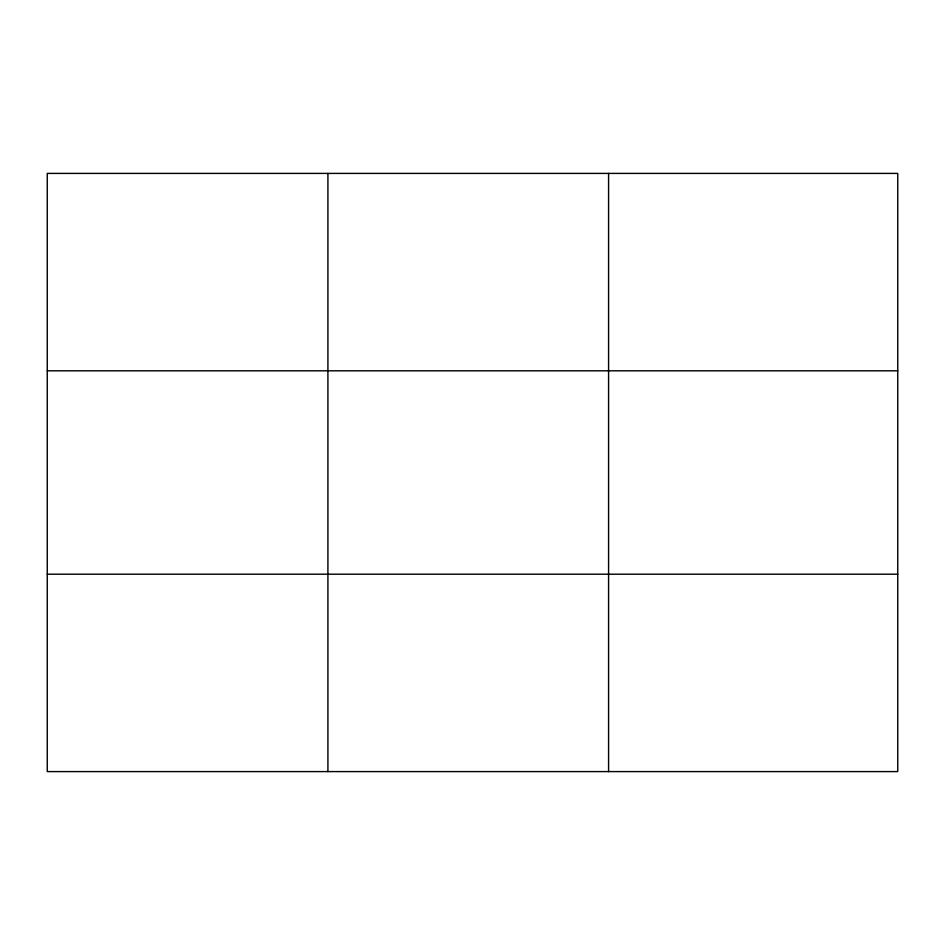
<?xml version="1.0" encoding="UTF-8"?>
<svg xmlns="http://www.w3.org/2000/svg" width="945" height="945" viewBox="0 0 945 945"><rect width="100%" height="100%" fill="white"/><g stroke="black" fill="none" stroke-linecap="round" stroke-linejoin="round"><path stroke-width="1.42" d="M327.915 173.407L327.915 771.592M608.58 173.407L608.58 771.592M897.75 574.194L897.75 771.592L47.25 771.592L47.25 173.407L897.75 173.407L897.75 574.194L47.25 574.194M47.25 370.806L897.75 370.806"/></g></svg>
